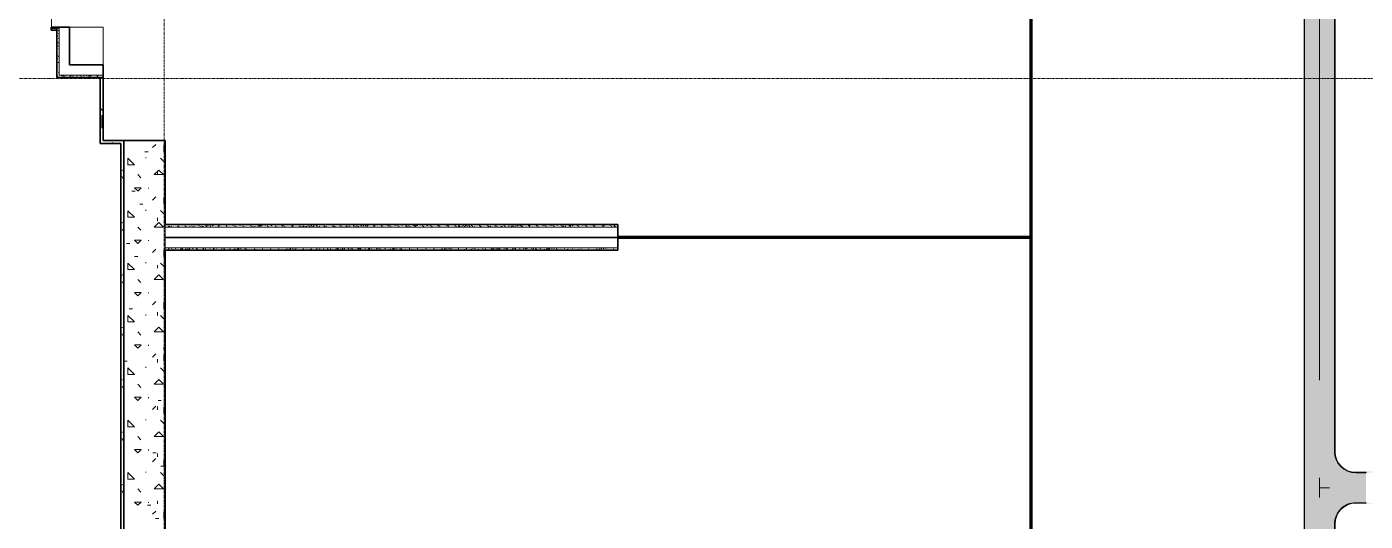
# Model space of a CAD drawing. Header units: millimetres. Extents: x -4948 to 42228, y -4856 to 69378.
# Drawn here: x 4844 to 11330, y 31546 to 33944 of the extents above; entities that cross this region are included whole.
import ezdxf

# ---------------------------------------------------------------- set-up
doc = ezdxf.new("R2010")
doc.units = ezdxf.units.MM
doc.linetypes.add('Линия сетки', pattern=[22.225, 12.7, -3.175, 3.175, -3.175])
doc.linetypes.add('Штрих 3 х 1_5 мм', pattern=[4.5, 3, -1.5])
for name, color, linetype, lineweight in [('A-AREA', 32, 'Continuous', 9), ('A-DETL', 90, 'Continuous', 9), ('A-FLOR', 192, 'Continuous', 13), ('A-WALL', 113, 'Continuous', 13), ('A-WALL-PATT', 111, 'Continuous', 13), ('E-CABL-TRAY', 211, 'Continuous', 9), ('E-CABL-TRAY-CNTR', 211, 'Continuous', 9), ('I-WALL', 2, 'Continuous', 13), ('S-GRID', 1, 'Continuous', 30)]:
    doc.layers.add(name, color=color, linetype=linetype, lineweight=lineweight)

# ---------------------------------------------------------------- blocks, each defined once
blk = doc.blocks.new('27ELB-RD-AR-0000-BIM_rvt-1-1 этаж отм_ _0_000 лотки')
at = {"layer": 'A-AREA', "color": 252, "linetype": 'Штрих 3 х 1_5 мм', "lineweight": 70}
for p, q in [((9708.9, 63692.6), (9708.9, 28142.1)), ((9708.9, 32922.1), (7708.9, 32922.1))]:
    blk.add_line(p, q, dxfattribs=at)
at = {"layer": 'A-DETL', "color": 252, "lineweight": 35}
blk.add_line((5513.9, 32922.1), (9708.9, 32922.1), dxfattribs=at)
at = {"layer": 'A-FLOR', "color": 252, "lineweight": 9}
blk.add_line((4963.9, 33942.1), (4963.9, 34242.1), dxfattribs=at)
at = {"layer": 'A-WALL', "color": 252, "lineweight": 9}
for p, q in [((5001.4, 33709.2), (5001.4, 33942.1)), ((5051.4, 33709.2), (5001.4, 33709.2)), ((5213.9, 33709.2), (5051.4, 33709.2)), ((5513.9, 32984.6), (5513.9, 32972.1)), ((7708.9, 32972.1), (5513.9, 32972.1)), ((5513.9, 32972.1), (5513.9, 32872.1)), ((7708.9, 32872.1), (5513.9, 32872.1)), ((5513.9, 32872.1), (5513.9, 32859.6))]:
    blk.add_line(p, q, dxfattribs=at)
at = {"layer": 'A-WALL-PATT', "color": 252, "linetype": 'Continuous', "lineweight": 9}
for p, q in [((4965.7, 33934.4), (4988.9, 33934.4)), ((4988.9, 33933.2), (4989.5, 33932.6)), ((4989.1, 33930.6), (4992, 33928.8)), ((4994.5, 33927.2), (4997.3, 33925.4)), ((4995.4, 33934.7), (4998.1, 33936.8)), ((4996.6, 33934.7), (4999.9, 33935.2)), ((4999.7, 33923.3), (5001.4, 33921.8)), ((4988.9, 33887.1), (4989.9, 33886.2)), ((4988.9, 33867.9), (4989.2, 33868)), ((4989.9, 33886.2), (4989.9, 33886.2)), ((4989.9, 33886.2), (4992.3, 33883.9)), ((4991.6, 33901.2), (4994.9, 33901.6)), ((4993, 33868.5), (4996.3, 33868.9)), ((4996.2, 33910.3), (4998.9, 33912.3)), ((4997, 33885.8), (4999.7, 33887.8)), ((4997.8, 33861.3), (5000.5, 33863.4)), ((4999.4, 33898.8), (5001.4, 33897.6)), ((5000.9, 33876.1), (5001.4, 33875.7)), ((4988.9, 33841), (4991.2, 33838.8)), ((4989.3, 33794.5), (4991.6, 33792.3)), ((4990.6, 33803.4), (4993.4, 33801.6)), ((4992.5, 33802.7), (4995.9, 33803.1)), ((4994.7, 33851.3), (4997.6, 33849.5)), ((4996, 33799.9), (4998.8, 33798.1)), ((4997.6, 33836.2), (5000.9, 33836.6)), ((4998.6, 33836.8), (5001.3, 33838.9)), ((4999.4, 33812.4), (5001.4, 33813.8)), ((4988.9, 33769.3), (4990.1, 33769.5)), ((4990.5, 33747.2), (4993, 33744.9)), ((4991.6, 33792.3), (4991.6, 33792.3)), ((4991.6, 33792.3), (4994.1, 33790.1)), ((4993.9, 33770), (4997.2, 33770.4)), ((4998.5, 33737.7), (5001.4, 33738)), ((5000.2, 33787.9), (5001.4, 33788.8)), ((5000.9, 33771.6), (5001.4, 33771.2)), ((5001, 33763.4), (5001.4, 33763.7)), ((4988.9, 33703.9), (4988.9, 33704)), ((4988.9, 33703.4), (4990, 33702.7)), ((4991, 33700.6), (4993.3, 33698.5)), ((4993.3, 33698.5), (4993.3, 33698.5)), ((4993.3, 33698.5), (4995.3, 33696.7)), ((4993.5, 33704.1), (4996.8, 33704.6)), ((4996.2, 33724), (4999, 33722.2)), ((5010.2, 33706.3), (5013.5, 33706.8)), ((5017.3, 33707.3), (5020.7, 33707.7)), ((5018.8, 33701.8), (5021.4, 33703.8)), ((5021.4, 33707.9), (5024.2, 33706.1)), ((5026.7, 33704.5), (5029.6, 33702.7)), ((5027.7, 33708.6), (5031, 33709.1)), ((5032, 33709.2), (5034, 33707.4)), ((5042.6, 33699.5), (5045, 33697.2)), ((5053.1, 33703), (5055.7, 33705.1)), ((5060.9, 33708), (5063.8, 33706.2)), ((5066.3, 33704.6), (5069.1, 33702.8)), ((5082.3, 33709.2), (5083.2, 33708.4)), ((5086.3, 33703.4), (5089, 33705.5)), ((5093.4, 33699.1), (5095.7, 33696.9)), ((5095.7, 33696.9), (5095.7, 33696.9)), ((5095.7, 33696.9), (5096, 33696.7)), ((5100.5, 33708.1), (5103.3, 33706.3)), ((5105.8, 33704.7), (5108.7, 33702.9)), ((5118.8, 33703.3), (5121.5, 33705.3)), ((5132.7, 33709.2), (5133.9, 33708.1)), ((5133.9, 33708.1), (5133.9, 33708.1)), ((5133.9, 33708.1), (5136.4, 33705.8)), ((5140, 33708.2), (5142.9, 33706.4)), ((5145, 33697.9), (5146.3, 33696.7)), ((5145.4, 33704.8), (5148.2, 33703)), ((5153.1, 33704.5), (5155.8, 33706.6)), ((5179.6, 33708.2), (5182.4, 33706.4)), ((5183.1, 33709.1), (5185.6, 33706.8)), ((5184.9, 33704.8), (5187.8, 33703)), ((5186.3, 33704.9), (5189, 33707)), ((5192.9, 33697.5), (5196.2, 33697.9)), ((5195.8, 33697.5), (5196.7, 33696.7)), ((5200, 33698.4), (5203.3, 33698.9)), ((5210.3, 33699.8), (5213.6, 33700.2)), ((5198.9, 33631.8), (5200.2, 33632.5)), ((5213.9, 33533.8), (5198.9, 33548.8)), ((5207, 33451.8), (5207, 33515.3)), ((5198.9, 33377.8), (5200.2, 33378.5)), ((5258.5, 33377.1), (5260.8, 33381.6)), ((5453.1, 33357.3), (5468.9, 33373.2)), ((5513.9, 33364), (5508.5, 33369.3)), ((5508.6, 33337.5), (5508.6, 33369.2)), ((5508.6, 33337.5), (5513.9, 33342.7)), ((5334, 33274), (5334, 33305.7)), ((5365.7, 33274), (5334, 33305.7)), ((5416.6, 33337.5), (5432.4, 33337.5)), ((5421.3, 33305.7), (5421.3, 33309.7)), ((5508.5, 33289.9), (5492.7, 33305.8)), ((5298.9, 33243.6), (5313.9, 33251.1)), ((5313.9, 33199.9), (5305.6, 33216.6)), ((5334, 33274), (5365.7, 33274)), ((5397.4, 33210.6), (5381.5, 33226.4)), ((5461, 33226.4), (5483.4, 33248.8)), ((5461, 33226.4), (5505.9, 33226.4)), ((5476.9, 33229.5), (5476.9, 33245.4)), ((5505.9, 33226.4), (5483.4, 33248.8)), ((5353.1, 33147), (5368.9, 33147)), ((5365.7, 33162.9), (5397.5, 33162.9)), ((5381.5, 33147.1), (5365.7, 33162.9)), ((5381.6, 33147), (5397.5, 33162.9)), ((5433.2, 33158.9), (5433.2, 33162.9)), ((5391.1, 33083.5), (5407, 33083.5)), ((5453.1, 33103.3), (5468.9, 33119.2)), ((5513.9, 33110), (5508.5, 33115.3)), ((5508.6, 33083.5), (5508.6, 33115.2)), ((5508.6, 33083.5), (5513.9, 33088.7)), ((5334, 33020), (5334, 33051.7)), ((5365.7, 33020), (5334, 33051.7)), ((5334, 33020), (5365.7, 33020)), ((5421.3, 33051.7), (5421.3, 33055.7)), ((5476.9, 33000.9), (5476.9, 33016.8)), ((5508.5, 33035.9), (5492.7, 33051.8)), ((5298.9, 32989.6), (5313.9, 32997.1)), ((5313.9, 32945.9), (5305.6, 32962.6)), ((5397.4, 32956.6), (5381.5, 32972.4)), ((5461, 32972.4), (5483.4, 32994.8)), ((5461, 32972.4), (5505.9, 32972.4)), ((5505.9, 32972.4), (5483.4, 32994.8)), ((5513.9, 32983.5), (5517.1, 32983.9)), ((5529, 32977), (5531.3, 32974.9)), ((5531.3, 32974.9), (5531.3, 32974.9)), ((5531.3, 32974.9), (5533.8, 32972.6)), ((5534.1, 32977), (5537, 32975.2)), ((5539.5, 32973.6), (5541.8, 32972.1)), ((5542.9, 32975.2), (5545.6, 32977.2)), ((5571, 32984.6), (5572, 32983.8)), ((5573.7, 32977.1), (5576.5, 32975.3)), ((5577.2, 32976.4), (5579.9, 32978.5)), ((5579, 32973.7), (5581.5, 32972.1)), ((5580.5, 32975.9), (5583, 32973.6)), ((5610.5, 32976.8), (5613.1, 32978.9)), ((5613.2, 32977.1), (5616.1, 32975.3)), ((5618.6, 32973.7), (5621.1, 32972.1)), ((5631.3, 32975.5), (5633.7, 32973.3)), ((5633.7, 32973.3), (5633.7, 32973.3)), ((5633.7, 32973.3), (5635, 32972.1)), ((5643, 32976.7), (5645.6, 32978.7)), ((5652.8, 32977.2), (5655.6, 32975.4)), ((5658.1, 32973.8), (5660.8, 32972.1)), ((5671.7, 32984.6), (5671.9, 32984.5)), ((5671.9, 32984.5), (5671.9, 32984.5)), ((5671.9, 32984.5), (5674.3, 32982.2)), ((5677.3, 32977.9), (5679.9, 32980)), ((5679, 32972.3), (5682.3, 32972.8)), ((5682.9, 32974.3), (5685.4, 32972.1)), ((5686.1, 32973.3), (5689.4, 32973.7)), ((5692.3, 32977.3), (5695.2, 32975.5)), ((5696.4, 32974.6), (5699.7, 32975.1)), ((5697.7, 32973.9), (5700.5, 32972.1)), ((5710.5, 32978.3), (5713.2, 32980.4)), ((5713.2, 32976.8), (5716.5, 32977.3)), ((5720.3, 32977.8), (5723.6, 32978.2)), ((5722.1, 32984.6), (5723.6, 32983.2)), ((5730.6, 32979.1), (5733.9, 32979.6)), ((5731.9, 32977.4), (5734.7, 32975.6)), ((5733.7, 32973.9), (5735.7, 32972.1)), ((5737.2, 32973.9), (5740.1, 32972.1)), ((5743, 32978.2), (5745.7, 32980.2)), ((5747.4, 32981.3), (5750.7, 32981.8)), ((5754.5, 32982.3), (5757.8, 32982.7)), ((5764.8, 32983.6), (5768.1, 32984.1)), ((5771.4, 32977.4), (5774.3, 32975.6)), ((5772.4, 32984.6), (5774.3, 32982.9)), ((5774.3, 32982.9), (5774.3, 32982.9)), ((5774.3, 32982.9), (5776.7, 32980.6)), ((5776.8, 32974), (5779.6, 32972.2)), ((5777.3, 32979.4), (5780, 32981.5)), ((5785.3, 32972.8), (5786, 32972.1)), ((5810.5, 32979.8), (5813.2, 32981.9)), ((5811, 32977.5), (5813.8, 32975.7)), ((5816.3, 32974.1), (5819.2, 32972.3)), ((5823.5, 32983.9), (5826, 32981.7)), ((5836.1, 32972.3), (5836.4, 32972.1)), ((5843, 32979.7), (5845.7, 32981.7)), ((5850.5, 32977.6), (5853.4, 32975.8)), ((5855.9, 32974.2), (5858.7, 32972.4)), ((5874.3, 32983.5), (5876.6, 32981.3)), ((5876.6, 32981.3), (5876.6, 32981.3)), ((5876.6, 32981.3), (5879.1, 32979.1)), ((5877.3, 32980.9), (5880, 32983)), ((5890.1, 32977.6), (5892.9, 32975.8)), ((5895.4, 32974.2), (5898.3, 32972.4)), ((5910.6, 32981.4), (5913.2, 32983.4)), ((5925.9, 32982.4), (5928.3, 32980.1)), ((5929.6, 32977.7), (5932.5, 32975.9)), ((5930, 32972.5), (5933.3, 32972.9)), ((5935, 32974.3), (5937.8, 32972.5)), ((5937.1, 32973.4), (5940.4, 32973.9)), ((5943.1, 32981.2), (5945.7, 32983.2)), ((5947.4, 32974.8), (5950.7, 32975.2)), ((5964.2, 32977), (5967.5, 32977.4)), ((5969.2, 32977.8), (5972, 32976)), ((5971.3, 32977.9), (5974.6, 32978.4)), ((5974.5, 32974.4), (5977.4, 32972.6)), ((5976.7, 32981.9), (5979, 32979.8)), ((5977.4, 32982.4), (5980, 32984.5)), ((5979, 32979.8), (5979, 32979.8)), ((5979, 32979.8), (5981.5, 32977.5)), ((5981.6, 32979.3), (5984.9, 32979.7)), ((5998.4, 32981.5), (6001.7, 32981.9)), ((6005.5, 32982.4), (6008.8, 32982.9)), ((6008.7, 32977.9), (6011.6, 32976.1)), ((6010.6, 32982.9), (6012.9, 32984.6)), ((6014.1, 32974.5), (6016.9, 32972.7)), ((6015.8, 32983.8), (6019.1, 32984.2)), ((6028.3, 32980.8), (6030.7, 32978.5)), ((6029.3, 32972.1), (6030.4, 32973)), ((6043.1, 32982.7), (6045.6, 32984.6)), ((6048.3, 32977.9), (6051.1, 32976.1)), ((6053.6, 32974.5), (6056.5, 32972.7)), ((6062, 32972.1), (6063.7, 32973.4)), ((6077.4, 32983.9), (6078.3, 32984.6)), ((6079.1, 32980.4), (6081.4, 32978.2)), ((6081.4, 32978.2), (6081.4, 32978.2)), ((6081.4, 32978.2), (6083.9, 32976)), ((6087.8, 32978), (6090.7, 32976.2)), ((6093.2, 32974.6), (6096, 32972.8)), ((6094.7, 32972.1), (6096.2, 32973.3)), ((6110.6, 32984.4), (6111, 32984.6)), ((6127.4, 32978.1), (6130.2, 32976.3)), ((6127.8, 32972.5), (6130.5, 32974.5)), ((6130.6, 32979.3), (6133.1, 32977)), ((6132.7, 32974.7), (6135.6, 32972.9)), ((6143.1, 32984.2), (6143.6, 32984.6)), ((6161.1, 32972.9), (6163.7, 32974.9)), ((6166.9, 32978.2), (6169.8, 32976.4)), ((6172.3, 32974.7), (6175.1, 32972.9)), ((6181, 32972.7), (6184.4, 32973.1)), ((6181.5, 32978.8), (6183.8, 32976.7)), ((6183.8, 32976.7), (6183.8, 32976.7)), ((6183.8, 32976.7), (6186.3, 32974.4)), ((6188.1, 32973.6), (6191.4, 32974)), ((6193.5, 32972.7), (6196.2, 32974.8)), ((6198.4, 32974.9), (6201.7, 32975.4)), ((6206.5, 32978.2), (6209.3, 32976.4)), ((6211.8, 32974.8), (6214.7, 32973)), ((6215.2, 32977.2), (6218.5, 32977.6)), ((6222.3, 32978.1), (6225.6, 32978.5)), ((6227.9, 32974), (6230.5, 32976)), ((6232.6, 32979.4), (6235.9, 32979.9)), ((6233, 32977.7), (6235.5, 32975.4)), ((6246, 32978.3), (6248.9, 32976.5)), ((6249.4, 32981.7), (6252.7, 32982.1)), ((6251.4, 32974.9), (6254.2, 32973.1)), ((6256.5, 32982.6), (6259.8, 32983)), ((6261.1, 32974.4), (6263.8, 32976.4)), ((6266.8, 32983.9), (6270.1, 32984.4)), ((6283.8, 32977.3), (6286.2, 32975.1)), ((6285.6, 32978.4), (6288.4, 32976.6)), ((6286.2, 32975.1), (6286.2, 32975.1)), ((6286.2, 32975.1), (6288.7, 32972.8)), ((6290.9, 32975), (6293.8, 32973.2)), ((6293.6, 32974.2), (6296.2, 32976.3)), ((6325.1, 32978.4), (6328, 32976.6)), ((6326.2, 32984.6), (6326.8, 32984)), ((6327.9, 32975.5), (6330.5, 32977.5)), ((6330.5, 32975), (6333.3, 32973.2)), ((6335.4, 32976.1), (6337.9, 32973.9)), ((6361.1, 32975.9), (6363.8, 32977.9)), ((6364.7, 32978.5), (6367.5, 32976.7)), ((6370, 32975.1), (6372.9, 32973.3)), ((6386.2, 32975.7), (6388.6, 32973.6)), ((6388.6, 32973.6), (6388.6, 32973.6)), ((6388.6, 32973.6), (6390.2, 32972.1)), ((6393.6, 32975.7), (6396.3, 32977.8)), ((6404.2, 32978.6), (6407, 32976.8)), ((6409.6, 32975.2), (6412.4, 32973.4)), ((6426.9, 32984.6), (6429.2, 32982.4)), ((6427.9, 32977), (6430.6, 32979)), ((6432, 32972.8), (6435.4, 32973.3)), ((6437.8, 32974.6), (6440.3, 32972.3)), ((6439.1, 32973.7), (6442.4, 32974.2)), ((6443.8, 32978.7), (6446.6, 32976.9)), ((6449.1, 32975.2), (6452, 32973.4)), ((6449.4, 32975.1), (6452.8, 32975.5)), ((6461.2, 32977.4), (6463.8, 32979.4)), ((6466.2, 32977.3), (6469.6, 32977.8)), ((6473.3, 32978.2), (6476.6, 32978.7)), ((6477.2, 32984.6), (6478.4, 32983.5)), ((6483.3, 32978.7), (6486.1, 32976.9)), ((6483.6, 32979.6), (6486.9, 32980)), ((6488.6, 32974.1), (6490.8, 32972.1)), ((6488.7, 32975.3), (6491.5, 32973.5)), ((6493.7, 32977.2), (6496.3, 32979.3)), ((6500.4, 32981.8), (6503.7, 32982.3)), ((6507.5, 32982.7), (6510.8, 32983.2)), ((6517.8, 32984.1), (6521.1, 32984.5)), ((6522.9, 32978.8), (6525.7, 32977)), ((6527.5, 32984.6), (6529.1, 32983.1)), ((6528, 32978.5), (6530.6, 32980.5)), ((6528.2, 32975.4), (6531.1, 32973.6)), ((6529.1, 32983.1), (6529.1, 32983.1)), ((6529.1, 32983.1), (6531.6, 32980.9)), ((6540.2, 32973), (6541.2, 32972.1)), ((6561.2, 32978.9), (6563.9, 32980.9)), ((6562.4, 32978.9), (6565.2, 32977.1)), ((6567.8, 32975.5), (6570.6, 32973.7)), ((6578.4, 32984.2), (6580.8, 32981.9)), ((6591, 32972.6), (6591.5, 32972.1)), ((6593.7, 32978.7), (6596.3, 32980.8)), ((6602, 32978.9), (6604.8, 32977.1)), ((6607.3, 32975.5), (6610.2, 32973.7)), ((6628, 32980), (6630.6, 32982)), ((6629.2, 32983.7), (6631.5, 32981.6)), ((6631.5, 32981.6), (6631.5, 32981.6)), ((6631.5, 32981.6), (6634, 32979.3)), ((6641.5, 32979), (6644.3, 32977.2)), ((6646.9, 32975.6), (6649.7, 32973.8)), ((6661.2, 32980.4), (6663.9, 32982.4)), ((6680.7, 32982.6), (6683.2, 32980.3)), ((6681.1, 32979.1), (6683.9, 32977.3)), ((6683.1, 32973), (6686.4, 32973.4)), ((6686.4, 32975.7), (6689.3, 32973.9)), ((6690.1, 32973.9), (6693.4, 32974.3)), ((6693.7, 32980.2), (6696.4, 32982.3)), ((6700.4, 32975.3), (6703.8, 32975.7)), ((6717.2, 32977.5), (6720.6, 32977.9)), ((6720.6, 32979.2), (6723.4, 32977.4)), ((6724.3, 32978.4), (6727.6, 32978.8)), ((6726, 32975.8), (6728.8, 32974)), ((6728, 32981.5), (6730.7, 32983.5)), ((6731.6, 32982.2), (6733.9, 32980)), ((6733.9, 32980), (6733.9, 32980)), ((6733.9, 32980), (6736.4, 32977.8)), ((6734.6, 32979.8), (6737.9, 32980.2)), ((6751.4, 32982), (6754.8, 32982.4)), ((6758.5, 32982.9), (6761.8, 32983.3)), ((6760.2, 32979.2), (6763, 32977.4)), ((6761.3, 32981.9), (6763.9, 32983.9)), ((6765.5, 32975.8), (6768.4, 32974)), ((6768.8, 32984.3), (6771.3, 32984.6)), ((6783.1, 32981), (6785.6, 32978.8)), ((6793.8, 32981.7), (6796.4, 32983.8)), ((6799.7, 32979.3), (6802.5, 32977.5)), ((6805.1, 32975.9), (6807.9, 32974.1)), ((6813.9, 32972.1), (6814.3, 32972.5)), ((6828.1, 32983), (6830.2, 32984.6)), ((6834, 32980.6), (6836.3, 32978.5)), ((6836.3, 32978.5), (6836.3, 32978.5)), ((6836.3, 32978.5), (6838.8, 32976.2)), ((6839.3, 32979.4), (6842.1, 32977.6)), ((6844.6, 32976), (6847.5, 32974.2)), ((6846.6, 32972.1), (6846.8, 32972.3)), ((6861.3, 32983.4), (6862.8, 32984.6)), ((6878.8, 32979.5), (6881.6, 32977.7)), ((6879.2, 32972.1), (6881.1, 32973.5)), ((6884.2, 32976), (6887, 32974.2)), ((6885.5, 32979.5), (6888, 32977.2)), ((6893.8, 32983.3), (6895.5, 32984.6)), ((6911.9, 32972.1), (6914.4, 32974)), ((6918.4, 32979.5), (6921.2, 32977.7)), ((6923.7, 32976.1), (6926.6, 32974.3)), ((6928.1, 32984.5), (6928.2, 32984.6)), ((6934.1, 32973.1), (6937.4, 32973.6)), ((6936.3, 32979.1), (6938.7, 32976.9)), ((6938.7, 32976.9), (6938.7, 32976.9)), ((6938.7, 32976.9), (6941.2, 32974.6)), ((6941.1, 32974.1), (6944.4, 32974.5)), ((6944.6, 32972.1), (6946.9, 32973.8)), ((6951.4, 32975.4), (6954.8, 32975.9)), ((6957.9, 32979.6), (6960.7, 32977.8)), ((6963.3, 32976.2), (6966.1, 32974.4)), ((6968.3, 32977.6), (6971.6, 32978.1)), ((6975.3, 32978.6), (6978.6, 32979)), ((6978.5, 32973), (6981.2, 32975)), ((6985.6, 32979.9), (6988.9, 32980.4)), ((6987.9, 32977.9), (6990.4, 32975.7)), ((6997.5, 32979.7), (7000.3, 32977.9)), ((7002.4, 32982.1), (7005.8, 32982.6)), ((7002.8, 32976.3), (7005.7, 32974.5)), ((7009.5, 32983.1), (7012.8, 32983.5)), ((7011.7, 32973.4), (7014.4, 32975.5)), ((7019.8, 32984.4), (7021.1, 32984.6)), ((7037, 32979.7), (7039.8, 32977.9)), ((7038.7, 32977.5), (7041.1, 32975.3)), ((7041.1, 32975.3), (7041.1, 32975.3)), ((7041.1, 32975.3), (7043.5, 32973.1)), ((7042.4, 32976.3), (7045.2, 32974.5)), ((7044.2, 32973.3), (7046.9, 32975.3)), ((7076.6, 32979.8), (7079.4, 32978)), ((7078.5, 32974.5), (7081.2, 32976.6)), ((7081.3, 32984.6), (7081.7, 32984.2)), ((7081.9, 32976.4), (7084.7, 32974.6)), ((7090.3, 32976.4), (7092.8, 32974.1)), ((7111.8, 32974.9), (7114.4, 32977)), ((7116.1, 32979.9), (7118.9, 32978.1)), ((7121.5, 32976.5), (7124.3, 32974.7)), ((7141.1, 32975.9), (7143.5, 32973.8)), ((7143.5, 32973.8), (7143.5, 32973.8)), ((7143.5, 32973.8), (7145.3, 32972.1)), ((7144.3, 32974.8), (7146.9, 32976.8)), ((7155.7, 32980), (7158.5, 32978.2)), ((7161, 32976.5), (7163.8, 32974.7)), ((7178.6, 32976), (7181.2, 32978.1)), ((7182, 32984.6), (7184.1, 32982.7)), ((7185.1, 32973.3), (7188.4, 32973.7)), ((7192.1, 32974.2), (7195.4, 32974.7)), ((7192.7, 32974.8), (7195.1, 32972.5)), ((7195.2, 32980), (7198, 32978.2)), ((7200.6, 32976.6), (7203.4, 32974.8)), ((7202.4, 32975.6), (7205.8, 32976)), ((7211.8, 32976.4), (7214.5, 32978.5)), ((7219.3, 32977.8), (7222.6, 32978.2)), ((7226.3, 32978.7), (7229.6, 32979.2)), ((7232.3, 32984.6), (7233.3, 32983.7)), ((7234.8, 32980.1), (7237.6, 32978.3)), ((7236.6, 32980.1), (7240, 32980.5)), ((7240.1, 32976.7), (7242.9, 32974.9)), ((7243.5, 32974.4), (7245.8, 32972.2)), ((7244.3, 32976.3), (7247, 32978.3)), ((7245.8, 32972.2), (7245.8, 32972.2)), ((7245.8, 32972.2), (7246, 32972.1)), ((7253.5, 32982.3), (7256.8, 32982.7)), ((7260.5, 32983.2), (7263.8, 32983.7)), ((7270.8, 32984.6), (7270.8, 32984.6)), ((7274.3, 32980.2), (7277.1, 32978.4)), ((7278.6, 32977.5), (7281.3, 32979.6)), ((7279.7, 32976.8), (7282.5, 32975)), ((7282.7, 32984.6), (7284, 32983.4)), ((7284, 32983.4), (7284, 32983.4)), ((7284, 32983.4), (7286.5, 32981.1)), ((7295.1, 32973.3), (7296.3, 32972.1)), ((7311.8, 32977.9), (7314.5, 32980)), ((7313.9, 32980.2), (7316.7, 32978.4)), ((7319.2, 32976.8), (7322, 32975)), ((7333.2, 32984.4), (7335.7, 32982.1)), ((7344.3, 32977.8), (7347, 32979.8)), ((7345.9, 32972.8), (7346.7, 32972.1)), ((7353.4, 32980.3), (7356.2, 32978.5)), ((7358.8, 32976.9), (7361.6, 32975.1)), ((7378.6, 32979), (7381.3, 32981.1)), ((7384.1, 32984), (7386.4, 32981.8)), ((7386.4, 32981.8), (7386.4, 32981.8)), ((7386.4, 32981.8), (7388.9, 32979.6)), ((7393, 32980.4), (7395.8, 32978.6)), ((7398.3, 32977), (7401.1, 32975.2)), ((7411.9, 32979.4), (7414.5, 32981.5)), ((7432.5, 32980.5), (7435.3, 32978.7)), ((7435.6, 32982.8), (7438.1, 32980.6)), ((7436.1, 32973.5), (7439.4, 32973.9)), ((7437.9, 32977.1), (7440.7, 32975.3)), ((7443.1, 32974.4), (7446.4, 32974.8)), ((7444.4, 32979.3), (7447, 32981.3)), ((7453.4, 32975.8), (7456.8, 32976.2)), ((7470.3, 32978), (7473.6, 32978.4)), ((7472.1, 32980.5), (7474.9, 32978.7)), ((7477.3, 32978.9), (7480.6, 32979.3)), ((7477.4, 32977.1), (7480.2, 32975.3)), ((7478.7, 32980.5), (7481.3, 32982.6)), ((7486.4, 32982.4), (7488.8, 32980.3)), ((7487.6, 32980.3), (7491, 32980.7)), ((7488.8, 32980.3), (7488.8, 32980.3)), ((7488.8, 32980.3), (7491.3, 32978)), ((7504.5, 32982.5), (7507.8, 32982.9)), ((7511.5, 32983.4), (7514.8, 32983.8)), ((7511.6, 32980.6), (7514.4, 32978.8)), ((7511.9, 32981), (7514.6, 32983)), ((7517, 32977.2), (7519.8, 32975.4)), ((7538, 32981.3), (7540.5, 32979)), ((7544.4, 32980.8), (7547.1, 32982.8)), ((7551.2, 32980.7), (7554, 32978.9)), ((7556.5, 32977.3), (7559.3, 32975.5)), ((7578.7, 32982), (7581.4, 32984.1)), ((7588.8, 32980.8), (7591.2, 32978.7)), ((7590.7, 32980.8), (7593.5, 32979)), ((7591.2, 32978.7), (7591.2, 32978.7)), ((7591.2, 32978.7), (7593.6, 32976.4)), ((7596.1, 32977.3), (7598.9, 32975.5)), ((7611.9, 32982.5), (7614.6, 32984.5)), ((7630.3, 32980.8), (7633.1, 32979)), ((7631.1, 32972.1), (7631.8, 32972.6)), ((7635.6, 32977.4), (7638.4, 32975.6)), ((7640.4, 32979.7), (7642.9, 32977.5)), ((7644.4, 32982.3), (7647.1, 32984.3)), ((7663.8, 32972.1), (7665, 32973)), ((7669.8, 32980.9), (7672.6, 32979.1)), ((7675.2, 32977.5), (7678, 32975.7)), ((7678.7, 32983.5), (7680.1, 32984.6)), ((7687.1, 32973.6), (7690.4, 32974.1)), ((7691.2, 32979.3), (7693.6, 32977.1)), ((7693.6, 32977.1), (7693.6, 32977.1)), ((7693.6, 32977.1), (7696, 32974.9)), ((7694.1, 32974.6), (7697.4, 32975)), ((7696.5, 32972.1), (7697.5, 32972.9)), ((7704.4, 32975.9), (7707.8, 32976.4)), ((5327.6, 32893), (5343.5, 32893)), ((5365.7, 32908.9), (5397.5, 32908.9)), ((5381.5, 32893.1), (5365.7, 32908.9)), ((5381.6, 32893), (5397.5, 32908.9)), ((5433.2, 32904.9), (5433.2, 32908.9)), ((5365.7, 32829.5), (5381.6, 32829.5)), ((5453.1, 32849.3), (5468.9, 32865.2)), ((5513.9, 32856), (5508.5, 32861.3)), ((5508.6, 32829.5), (5508.6, 32861.2)), ((5508.6, 32829.5), (5513.9, 32834.7)), ((5530.8, 32865.5), (5533.5, 32867.6)), ((5544.1, 32870.9), (5546.6, 32868.6)), ((5550, 32865.8), (5552.8, 32864)), ((5564.1, 32866), (5566.7, 32868)), ((5577.4, 32860.3), (5580.7, 32860.7)), ((5584.5, 32861.2), (5587.8, 32861.7)), ((5589.5, 32865.9), (5592.4, 32864.1)), ((5594.8, 32862.6), (5598.1, 32863)), ((5594.9, 32870.5), (5597.2, 32868.3)), ((5596.5, 32865.8), (5599.2, 32867.9)), ((5597.2, 32868.3), (5597.2, 32868.3)), ((5597.2, 32868.3), (5599.7, 32866.1)), ((5611.6, 32864.8), (5614.9, 32865.2)), ((5618.7, 32865.7), (5622, 32866.2)), ((5629, 32867.1), (5632.3, 32867.5)), ((5629.1, 32866), (5631.9, 32864.2)), ((5630.8, 32867), (5633.5, 32869.1)), ((5645.8, 32869.3), (5649.1, 32869.7)), ((5646.5, 32869.3), (5648.9, 32867.1)), ((5652.8, 32870.2), (5656.2, 32870.7)), ((5663.2, 32871.6), (5666.5, 32872)), ((5664.1, 32867.5), (5666.8, 32869.5)), ((5668.6, 32866), (5671.5, 32864.2)), ((5696.6, 32867.3), (5699.2, 32869.4)), ((5697.3, 32868.9), (5699.6, 32866.8)), ((5699.6, 32866.8), (5699.6, 32866.8)), ((5699.6, 32866.8), (5702.1, 32864.5)), ((5708.2, 32866.1), (5711, 32864.3)), ((5730.9, 32868.6), (5733.5, 32870.6)), ((5747.7, 32866.2), (5750.6, 32864.4)), ((5748.9, 32867.8), (5751.3, 32865.5)), ((5764.1, 32869), (5766.8, 32871)), ((5787.3, 32866.3), (5790.1, 32864.5)), ((5796.6, 32868.8), (5799.3, 32870.9)), ((5799.7, 32867.3), (5802, 32865.2)), ((5802, 32865.2), (5802, 32865.2)), ((5802, 32865.2), (5804.5, 32862.9)), ((5826.8, 32866.3), (5829.7, 32864.5)), ((5828.4, 32860.5), (5831.7, 32860.9)), ((5830.9, 32870.1), (5833.6, 32872.1)), ((5835.5, 32861.4), (5838.8, 32861.8)), ((5845.8, 32862.8), (5849.1, 32863.2)), ((5851.2, 32866.2), (5853.7, 32864)), ((5862.6, 32865), (5865.9, 32865.4)), ((5864.2, 32870.5), (5866.3, 32872.1)), ((5866.4, 32866.4), (5869.2, 32864.6)), ((5869.7, 32865.9), (5873, 32866.3)), ((5880, 32867.3), (5883.3, 32867.7)), ((5882.7, 32859.6), (5884, 32860.6)), ((5896.6, 32870.3), (5899, 32872.1)), ((5896.8, 32869.5), (5900.1, 32869.9)), ((5902.1, 32865.8), (5904.4, 32863.6)), ((5903.9, 32870.4), (5907.2, 32870.8)), ((5904.4, 32863.6), (5904.4, 32863.6)), ((5904.4, 32863.6), (5906.9, 32861.4)), ((5905.9, 32866.5), (5908.8, 32864.7)), ((5914.2, 32871.8), (5916.8, 32872.1)), ((5915.4, 32859.6), (5917.2, 32861)), ((5931, 32871.6), (5931.6, 32872.1)), ((5945.5, 32866.5), (5948.3, 32864.7)), ((5948, 32859.6), (5949.7, 32860.9)), ((5953.6, 32864.7), (5956.1, 32862.4)), ((5964.2, 32872), (5964.3, 32872.1)), ((5981.4, 32860.1), (5984, 32862.1)), ((5985, 32866.6), (5987.9, 32864.8)), ((5996.7, 32871.8), (5997, 32872.1)), ((6004.4, 32864.2), (6006.8, 32862.1)), ((6006.8, 32862.1), (6006.8, 32862.1)), ((6006.8, 32862.1), (6009.3, 32859.8)), ((6014.6, 32860.5), (6017.3, 32862.5)), ((6024.6, 32866.7), (6027.4, 32864.9)), ((6046.2, 32872.1), (6047.4, 32871)), ((6047.1, 32860.3), (6049.8, 32862.4)), ((6056, 32863.1), (6058.5, 32860.8)), ((6064.1, 32866.8), (6067, 32865)), ((6079.4, 32860.6), (6082.7, 32861.1)), ((6081.4, 32861.6), (6084.1, 32863.6)), ((6086.5, 32861.6), (6089.8, 32862)), ((6096.5, 32872.1), (6096.7, 32872)), ((6096.8, 32862.9), (6100.1, 32863.4)), ((6103.7, 32866.8), (6106.5, 32865)), ((6106.8, 32862.7), (6109.2, 32860.5)), ((6109.2, 32860.5), (6109.2, 32860.5)), ((6109.2, 32860.5), (6110.2, 32859.6)), ((6113.6, 32865.1), (6116.9, 32865.6)), ((6114.6, 32862), (6117.3, 32864)), ((6120.7, 32866.1), (6124, 32866.5)), ((6131, 32867.4), (6134.3, 32867.9)), ((6143.2, 32866.9), (6146.1, 32865.1)), ((6146.9, 32872.1), (6147.4, 32871.7)), ((6147.1, 32861.9), (6149.8, 32863.9)), ((6147.4, 32871.7), (6147.4, 32871.7)), ((6147.4, 32871.7), (6149.8, 32869.4)), ((6147.8, 32869.6), (6151.1, 32870.1)), ((6154.9, 32870.6), (6158.2, 32871)), ((6158.4, 32861.5), (6160.5, 32859.6)), ((6165.2, 32871.9), (6166.5, 32872.1)), ((6181.4, 32863.1), (6184.1, 32865.1)), ((6182.8, 32867), (6185.6, 32865.2)), ((6197.2, 32872.1), (6199.1, 32870.4)), ((6209.2, 32861.1), (6210.9, 32859.6)), ((6214.7, 32863.5), (6217.3, 32865.6)), ((6222.3, 32867.1), (6225.2, 32865.2)), ((6247.2, 32863.4), (6249.8, 32865.4)), ((6247.6, 32872.1), (6249.7, 32870.1)), ((6249.7, 32870.1), (6249.7, 32870.1)), ((6249.7, 32870.1), (6252.2, 32867.8)), ((6260.8, 32860), (6261.2, 32859.6)), ((6261.9, 32867.1), (6264.7, 32865.3)), ((6281.5, 32864.6), (6284.1, 32866.6)), ((6299, 32871.1), (6301.4, 32868.9)), ((6301.4, 32867.2), (6304.3, 32865.4)), ((6314.7, 32865), (6317.4, 32867.1)), ((6330.4, 32860.8), (6333.8, 32861.2)), ((6337.5, 32861.7), (6340.8, 32862.2)), ((6341, 32867.3), (6343.8, 32865.5)), ((6347.2, 32864.9), (6349.9, 32866.9)), ((6347.8, 32863.1), (6351.1, 32863.5)), ((6349.8, 32870.7), (6352.1, 32868.6)), ((6352.1, 32868.6), (6352.1, 32868.6)), ((6352.1, 32868.6), (6354.6, 32866.3)), ((6364.6, 32865.3), (6367.9, 32865.7)), ((6371.7, 32866.2), (6375, 32866.7)), ((6380.5, 32867.3), (6383.4, 32865.5)), ((6381.5, 32866.1), (6384.2, 32868.1)), ((6382, 32867.6), (6385.3, 32868)), ((6398.8, 32869.8), (6402.1, 32870.2)), ((6401.4, 32869.6), (6403.8, 32867.3)), ((6405.9, 32870.7), (6409.2, 32871.2)), ((6414.7, 32866.5), (6417.4, 32868.6)), ((6416.2, 32872.1), (6416.3, 32872.1)), ((6420.1, 32867.4), (6422.9, 32865.6)), ((6447.2, 32866.4), (6449.9, 32868.4)), ((6452.2, 32869.1), (6454.5, 32867)), ((6454.5, 32867), (6454.5, 32867)), ((6454.5, 32867), (6457, 32864.7)), ((6459.6, 32867.5), (6462.5, 32865.7)), ((6481.5, 32867.6), (6484.2, 32869.6)), ((6499.2, 32867.6), (6502, 32865.8)), ((6503.7, 32868), (6506.2, 32865.8)), ((6514.8, 32868), (6517.4, 32870.1)), ((6538.7, 32867.6), (6541.6, 32865.8)), ((6547.3, 32867.9), (6549.9, 32869.9)), ((6554.6, 32867.6), (6556.9, 32865.4)), ((6556.9, 32865.4), (6556.9, 32865.4)), ((6556.9, 32865.4), (6559.4, 32863.2)), ((6578.3, 32867.7), (6581.1, 32865.9)), ((6581.4, 32861), (6584.8, 32861.4)), ((6581.6, 32869.1), (6584.2, 32871.1)), ((6588.5, 32861.9), (6591.8, 32862.3)), ((6598.8, 32863.2), (6602.1, 32863.7)), ((6606.1, 32866.5), (6608.6, 32864.2)), ((6614.8, 32869.5), (6617.5, 32871.6)), ((6615.6, 32865.5), (6619, 32865.9)), ((6617.8, 32867.8), (6620.7, 32866)), ((6622.7, 32866.4), (6626, 32866.8)), ((6633, 32867.7), (6636.3, 32868.2)), ((6634.6, 32859.6), (6634.6, 32859.7)), ((6647.3, 32869.4), (6650, 32871.4)), ((6649.8, 32870), (6653.1, 32870.4)), ((6656.9, 32870.9), (6660.2, 32871.3)), ((6656.9, 32866), (6659.3, 32863.9)), ((6657.4, 32867.8), (6660.2, 32866)), ((6659.3, 32863.9), (6659.3, 32863.9)), ((6659.3, 32863.9), (6661.8, 32861.6)), ((6667.2, 32859.6), (6667.9, 32860.1)), ((6681.6, 32870.6), (6683.5, 32872.1)), ((6696.9, 32867.9), (6699.8, 32866.1)), ((6699.9, 32859.6), (6700.4, 32859.9)), ((6708.5, 32864.9), (6711, 32862.6)), ((6714.8, 32871), (6716.2, 32872.1)), ((6732.6, 32859.6), (6734.7, 32861.2)), ((6736.5, 32868), (6739.3, 32866.2)), ((6747.3, 32870.9), (6748.9, 32872.1)), ((6759.3, 32864.5), (6761.7, 32862.3)), ((6761.7, 32862.3), (6761.7, 32862.3)), ((6761.7, 32862.3), (6764.1, 32860.1)), ((6765.3, 32859.6), (6767.9, 32861.6)), ((6776, 32868.1), (6778.9, 32866.3)), ((6798, 32859.6), (6800.4, 32861.4)), ((6801.3, 32872.1), (6802.3, 32871.2)), ((6810.9, 32863.3), (6813.4, 32861.1)), ((6815.6, 32868.1), (6818.4, 32866.3)), ((6832.1, 32860.6), (6834.7, 32862.7)), ((6832.5, 32861.1), (6835.8, 32861.6)), ((6839.5, 32862), (6842.8, 32862.5)), ((6849.8, 32863.4), (6853.1, 32863.8)), ((6855.1, 32868.2), (6858, 32866.4)), ((6861.7, 32862.9), (6864.1, 32860.8)), ((6864.1, 32860.8), (6864.1, 32860.8)), ((6864.1, 32860.8), (6865.3, 32859.6)), ((6865.3, 32861.1), (6868, 32863.1)), ((6866.6, 32865.6), (6870, 32866.1)), ((6873.7, 32866.5), (6877, 32867)), ((6884, 32867.9), (6887.3, 32868.3)), ((6894.7, 32868.3), (6897.5, 32866.5)), ((6897.8, 32860.9), (6900.4, 32862.9)), ((6900.8, 32870.1), (6904.1, 32870.6)), ((6902, 32872.1), (6902.2, 32871.9)), ((6902.2, 32871.9), (6902.2, 32871.9)), ((6902.2, 32871.9), (6904.7, 32869.6)), ((6907.9, 32871), (6911.2, 32871.5)), ((6913.3, 32861.8), (6915.7, 32859.6)), ((6932.1, 32862.1), (6934.7, 32864.2)), ((6934.2, 32868.4), (6937.1, 32866.6)), ((6952.4, 32872.1), (6953.9, 32870.7)), ((6964.1, 32861.3), (6966, 32859.6)), ((6965.3, 32862.6), (6968, 32864.6)), ((6973.8, 32868.4), (6976.6, 32866.6)), ((6997.8, 32862.4), (7000.5, 32864.4)), ((7002.7, 32872.1), (7004.6, 32870.4)), ((7004.6, 32870.4), (7004.6, 32870.4)), ((7004.6, 32870.4), (7007.1, 32868.1)), ((7013.3, 32868.5), (7016.2, 32866.7)), ((7015.7, 32860.2), (7016.4, 32859.6)), ((7032.1, 32863.6), (7034.8, 32865.7)), ((7052.9, 32868.6), (7055.7, 32866.8)), ((7053.8, 32871.4), (7056.3, 32869.1)), ((7065.4, 32864.1), (7068, 32866.1)), ((7066.5, 32859.8), (7066.7, 32859.6)), ((7083.5, 32861.3), (7086.8, 32861.7)), ((7090.5, 32862.2), (7093.8, 32862.6)), ((7092.4, 32868.6), (7095.3, 32866.8)), ((7097.9, 32863.9), (7100.5, 32866)), ((7100.8, 32863.6), (7104.2, 32864)), ((7104.7, 32870.9), (7107, 32868.8)), ((7107, 32868.8), (7107, 32868.8)), ((7107, 32868.8), (7109.5, 32866.5)), ((7117.7, 32865.8), (7121, 32866.2)), ((7124.7, 32866.7), (7128, 32867.1)), ((7132, 32868.7), (7134.8, 32866.9)), ((7132.2, 32865.1), (7134.8, 32867.2)), ((7135, 32868.1), (7138.3, 32868.5)), ((7151.8, 32870.3), (7155.2, 32870.7)), ((7156.2, 32869.8), (7158.7, 32867.5)), ((7158.9, 32871.2), (7162.2, 32871.6)), ((7165.4, 32865.6), (7168.1, 32867.6)), ((7171.5, 32868.8), (7174.3, 32867)), ((7197.9, 32865.4), (7200.5, 32867.5)), ((7207.1, 32869.4), (7209.4, 32867.2)), ((7209.4, 32867.2), (7209.4, 32867.2)), ((7209.4, 32867.2), (7211.9, 32865)), ((7211.1, 32868.9), (7213.9, 32867.1)), ((7232.2, 32866.7), (7234.8, 32868.7)), ((7250.6, 32868.9), (7253.4, 32867.1)), ((7258.6, 32868.3), (7261.1, 32866)), ((7265.4, 32867.1), (7268.1, 32869.1)), ((7290.2, 32869), (7293, 32867.2)), ((7297.9, 32866.9), (7300.6, 32869)), ((7309.4, 32867.8), (7311.8, 32865.7)), ((7311.8, 32865.7), (7311.8, 32865.7)), ((7311.8, 32865.7), (7314.3, 32863.4)), ((7320.4, 32859.6), (7321, 32859.7)), ((7329.7, 32869.1), (7332.5, 32867.3)), ((7332.2, 32868.2), (7334.9, 32870.2)), ((7334.5, 32861.4), (7337.8, 32861.9)), ((7341.5, 32862.4), (7344.8, 32862.8)), ((7351.8, 32863.7), (7355.2, 32864.2)), ((7361, 32866.7), (7363.5, 32864.4)), ((7365.5, 32868.6), (7368.1, 32870.6)), ((7368.7, 32865.9), (7372, 32866.4)), ((7369.3, 32869.1), (7372.1, 32867.3)), ((7375.7, 32866.9), (7379, 32867.3)), ((7386, 32868.2), (7389.3, 32868.7)), ((7398, 32868.4), (7400.6, 32870.5)), ((7402.8, 32870.4), (7406.2, 32870.9)), ((7408.8, 32869.2), (7411.6, 32867.4)), ((7409.9, 32871.4), (7413.2, 32871.8)), ((7411.8, 32866.3), (7414.2, 32864.1)), ((7414.2, 32864.1), (7414.2, 32864.1)), ((7414.2, 32864.1), (7416.6, 32861.9)), ((7432.3, 32869.7), (7434.9, 32871.7)), ((7448.4, 32869.3), (7451.2, 32867.5)), ((7463.4, 32865.1), (7465.9, 32862.9)), ((7465.5, 32870.1), (7468.1, 32872.1)), ((7484.5, 32859.6), (7485.3, 32860.2)), ((7487.9, 32869.4), (7490.7, 32867.6)), ((7498, 32869.9), (7500.6, 32872)), ((7514.2, 32864.7), (7516.6, 32862.6)), ((7516.6, 32862.6), (7516.6, 32862.6)), ((7516.6, 32862.6), (7519, 32860.3)), ((7517.2, 32859.6), (7518.6, 32860.6)), ((7527.5, 32869.4), (7530.3, 32867.6)), ((7532.3, 32871.2), (7533.5, 32872.1)), ((7549.9, 32859.6), (7551.1, 32860.5)), ((7556.5, 32872.1), (7557.2, 32871.4)), ((7565.5, 32871.6), (7566.2, 32872.1)), ((7565.8, 32863.6), (7568.3, 32861.3)), ((7567, 32869.5), (7569.8, 32867.7)), ((7570.2, 32859.6), (7572, 32859.8)), ((7582.7, 32859.7), (7585.4, 32861.7)), ((7585.5, 32861.6), (7588.8, 32862)), ((7592.5, 32862.5), (7595.8, 32863)), ((7598, 32871.4), (7598.9, 32872.1)), ((7602.8, 32863.9), (7606.2, 32864.3)), ((7606.6, 32869.6), (7609.4, 32867.8)), ((7616, 32860.1), (7618.6, 32862.1)), ((7616.6, 32863.1), (7618.9, 32861)), ((7618.9, 32861), (7618.9, 32861)), ((7618.9, 32861), (7620.5, 32859.6)), ((7619.7, 32866.1), (7623, 32866.5)), ((7626.7, 32867), (7630, 32867.5)), ((7637, 32868.4), (7640.3, 32868.8)), ((7646.1, 32869.7), (7648.9, 32867.9)), ((7648.4, 32859.9), (7651.1, 32862)), ((7653.9, 32870.6), (7657.2, 32871)), ((7657.2, 32872.1), (7659.6, 32869.9)), ((7660.9, 32871.5), (7664.2, 32872)), ((7668.2, 32862), (7670.6, 32859.8)), ((7682.7, 32861.2), (7685.4, 32863.2)), ((7685.7, 32869.7), (7688.5, 32867.9)), ((7707.5, 32872.1), (7708.8, 32870.9)), ((5334, 32766), (5334, 32797.7)), ((5365.7, 32766), (5334, 32797.7)), ((5334, 32766), (5365.7, 32766)), ((5421.3, 32797.7), (5421.3, 32801.7)), ((5476.9, 32772.3), (5476.9, 32788.2)), ((5508.5, 32781.9), (5492.7, 32797.8)), ((5298.9, 32735.6), (5313.9, 32743.1)), ((5313.9, 32691.9), (5305.6, 32708.6)), ((5397.4, 32702.6), (5381.5, 32718.4)), ((5461, 32718.4), (5483.4, 32740.8)), ((5461, 32718.4), (5505.9, 32718.4)), ((5505.9, 32718.4), (5483.4, 32740.8)), ((5313.9, 32639), (5318.1, 32639)), ((5365.7, 32654.9), (5397.5, 32654.9)), ((5381.5, 32639.1), (5365.7, 32654.9)), ((5381.6, 32639), (5397.5, 32654.9)), ((5433.2, 32650.9), (5433.2, 32654.9)), ((5340.3, 32575.5), (5356.2, 32575.5)), ((5453.1, 32595.3), (5468.9, 32611.2)), ((5513.9, 32602), (5508.5, 32607.3)), ((5508.6, 32575.5), (5508.6, 32607.2)), ((5508.6, 32575.5), (5513.9, 32580.7)), ((5334, 32512), (5334, 32543.7)), ((5365.7, 32512), (5334, 32543.7)), ((5334, 32512), (5365.7, 32512)), ((5421.3, 32543.7), (5421.3, 32547.7)), ((5476.9, 32543.7), (5476.9, 32559.6)), ((5508.5, 32527.9), (5492.7, 32543.8)), ((5298.9, 32481.6), (5313.9, 32489.1)), ((5313.9, 32437.9), (5305.6, 32454.6)), ((5397.4, 32448.6), (5381.5, 32464.4)), ((5461, 32464.4), (5483.4, 32486.8)), ((5461, 32464.4), (5505.9, 32464.4)), ((5505.9, 32464.4), (5483.4, 32486.8)), ((5365.7, 32400.9), (5397.5, 32400.9)), ((5381.5, 32385.1), (5365.7, 32400.9)), ((5381.6, 32385), (5397.5, 32400.9)), ((5433.2, 32396.9), (5433.2, 32400.9)), ((5505.5, 32385), (5513.9, 32385)), ((5315, 32321.5), (5330.8, 32321.5)), ((5453.1, 32341.3), (5468.9, 32357.2)), ((5476.9, 32315.1), (5476.9, 32331)), ((5513.9, 32348), (5508.5, 32353.3)), ((5508.6, 32321.5), (5508.6, 32353.2)), ((5508.6, 32321.5), (5513.9, 32326.7)), ((5334, 32258), (5334, 32289.7)), ((5365.7, 32258), (5334, 32289.7)), ((5334, 32258), (5365.7, 32258)), ((5421.3, 32289.7), (5421.3, 32293.7)), ((5508.5, 32273.9), (5492.7, 32289.8)), ((5298.9, 32227.6), (5313.9, 32235.1)), ((5313.9, 32183.9), (5305.6, 32200.6)), ((5397.4, 32194.6), (5381.5, 32210.4)), ((5461, 32210.4), (5483.4, 32232.8)), ((5461, 32210.4), (5505.9, 32210.4)), ((5505.9, 32210.4), (5483.4, 32232.8)), ((5365.7, 32146.9), (5397.5, 32146.9)), ((5381.5, 32131.1), (5365.7, 32146.9)), ((5381.6, 32131), (5397.5, 32146.9)), ((5433.2, 32142.9), (5433.2, 32146.9)), ((5480.1, 32131), (5495.9, 32131)), ((5453.1, 32087.3), (5468.9, 32103.2)), ((5476.9, 32086.5), (5476.9, 32102.4)), ((5513.9, 32094), (5508.5, 32099.3)), ((5508.6, 32067.5), (5508.6, 32099.2)), ((5508.6, 32067.5), (5513.9, 32072.7)), ((5298.9, 31973.6), (5313.9, 31981.1)), ((5334, 32004), (5334, 32035.7)), ((5365.7, 32004), (5334, 32035.7)), ((5334, 32004), (5365.7, 32004)), ((5421.3, 32035.7), (5421.3, 32039.7)), ((5461, 31956.4), (5483.4, 31978.8)), ((5505.9, 31956.4), (5483.4, 31978.8)), ((5508.5, 32019.9), (5492.7, 32035.8)), ((5313.9, 31929.9), (5305.6, 31946.6)), ((5397.4, 31940.6), (5381.5, 31956.4)), ((5461, 31956.4), (5505.9, 31956.4)), ((5365.7, 31892.9), (5397.5, 31892.9)), ((5381.5, 31877.1), (5365.7, 31892.9)), ((5381.6, 31877), (5397.5, 31892.9)), ((5433.2, 31888.9), (5433.2, 31892.9)), ((5453.1, 31833.3), (5468.9, 31849.2)), ((5454.6, 31877), (5470.5, 31877)), ((5476.9, 31857.9), (5476.9, 31873.8)), ((5421.3, 31781.7), (5421.3, 31785.7)), ((5492.8, 31813.5), (5508.6, 31813.5)), ((5513.9, 31840), (5508.5, 31845.3)), ((5508.6, 31813.5), (5508.6, 31845.2)), ((5508.6, 31813.5), (5513.9, 31818.7)), ((5298.9, 31719.6), (5313.9, 31727.1)), ((5334, 31750), (5334, 31781.7)), ((5365.7, 31750), (5334, 31781.7)), ((5334, 31750), (5365.7, 31750)), ((5461, 31702.4), (5483.4, 31724.8)), ((5505.9, 31702.4), (5483.4, 31724.8)), ((5508.5, 31765.9), (5492.7, 31781.8)), ((5313.9, 31675.9), (5305.6, 31692.6)), ((5397.4, 31686.6), (5381.5, 31702.4)), ((5461, 31702.4), (5505.9, 31702.4)), ((5365.7, 31638.9), (5397.5, 31638.9)), ((5381.5, 31623.1), (5365.7, 31638.9)), ((5381.6, 31623), (5397.5, 31638.9)), ((5429.3, 31623), (5445.1, 31623)), ((5433.2, 31634.9), (5433.2, 31638.9)), ((5453.1, 31579.3), (5468.9, 31595.2)), ((5476.9, 31629.3), (5476.9, 31645.2)), ((5513.9, 31586), (5508.5, 31591.3)), ((5508.6, 31559.5), (5508.6, 31591.2)), ((5467.3, 31559.5), (5483.2, 31559.5)), ((5508.6, 31559.5), (5513.9, 31564.7))]:
    blk.add_line(p, q, dxfattribs=at)
at = {"layer": 'I-WALL', "color": 252, "lineweight": 35}
for p, q in [((4988.9, 33942.1), (4961.4, 33942.1)), ((4961.4, 33942.1), (4961.4, 33927.1)), ((4961.4, 33927.1), (4988.9, 33927.1)), ((4988.9, 33942.1), (4988.9, 33696.7)), ((5051.4, 33942.1), (4988.9, 33942.1)), ((4988.9, 33927.1), (4988.9, 33942.1)), ((5051.4, 33759.2), (5051.4, 33942.1)), ((5213.9, 33759.2), (5051.4, 33759.2)), ((5213.9, 33696.7), (5213.9, 33759.2)), ((4988.9, 33696.7), (5001.4, 33696.7)), ((5001.4, 33696.7), (5051.4, 33696.7)), ((5051.4, 33696.7), (5213.9, 33696.7)), ((5198.9, 33696.7), (5198.9, 33377.1)), ((5213.9, 33696.7), (5198.9, 33696.7)), ((5213.9, 33392.1), (5213.9, 33696.7)), ((5198.9, 33377.1), (5213.9, 33377.1)), ((5313.9, 33392.1), (5213.9, 33392.1)), ((5213.9, 33377.1), (5298.9, 33377.1)), ((5298.9, 33377.1), (5298.9, 29707.1)), ((5313.9, 33377.1), (5313.9, 33392.1)), ((5313.9, 33392.1), (5313.9, 29692.1)), ((5513.9, 33392.1), (5313.9, 33392.1)), ((5313.9, 29707.1), (5313.9, 33377.1)), ((5513.9, 32984.6), (5513.9, 33392.1)), ((7708.9, 32984.6), (5513.9, 32984.6)), ((7708.9, 32859.6), (7708.9, 32984.6)), ((5513.9, 32859.6), (7708.9, 32859.6)), ((5513.9, 28542.1), (5513.9, 32859.6))]:
    blk.add_line(p, q, dxfattribs=at)
blk = doc.blocks.new('27ELB-RD-KR2-0000-BIM_rvt-1-1 этаж отм_ _0_000 лотки')
at = {"layer": 'A-FLOR', "color": 252, "lineweight": 15}
for p, q in [((5051.4, 33942.1), (5213.9, 33942.1)), ((5213.9, 33942.1), (5213.9, 33759.2))]:
    blk.add_line(p, q, dxfattribs=at)
at = {"layer": 'S-GRID', "color": 252, "linetype": 'Линия сетки', "lineweight": 9}
for p, q in [((5508.9, -4856.4), (5508.9, 68377.9)), ((-4948, 33692.1), (41228.1, 33692.1))]:
    blk.add_line(p, q, dxfattribs=at)
blk = doc.blocks.new('СКС-Ответвитель Т-образный DPT-S5-Combitech-DKC-R100 - СКС-Ответвитель Т-образный DPT-S5-Combitech-DKC-R100-835264-1 этаж отм_ _0_000 лотки')
at = {"layer": 'E-CABL-TRAY', "lineweight": 13}
h = blk.add_hatch(color=160, dxfattribs=at)
h.paths.add_polyline_path([(-225, 72.5), (225, 72.5), (225, 75), (-225, 75)], flags=0)
h.paths.add_polyline_path([(-225, -75), (-175, -75), (-149.1, -78.4), (-125, -88.4), (-104.3, -104.3), (-88.4, -125), (-78.4, -149.1), (-75, -175), (-75, -225), (-72.5, -225), (-72.5, -175), (-76, -148.5), (-86.2, -123.8), (-102.5, -102.5), (-123.8, -86.2), (-148.5, -76), (-175, -72.5), (-225, -72.5)], flags=0)
h.paths.add_polyline_path([(72.5, -225), (75, -225), (75, -175), (78.4, -149.1), (88.4, -125), (104.3, -104.3), (125, -88.4), (149.1, -78.4), (175, -75), (225, -75), (225, -72.5), (175, -72.5), (148.5, -76), (123.8, -86.2), (102.5, -102.5), (86.2, -123.8), (76, -148.5), (72.5, -175)], flags=0)
blk.add_hatch(color=160, dxfattribs=at).paths.add_polyline_path([(-225, 72.5), (-225, -72.5), (-175, -72.5), (-148.5, -76), (-120.9, -88.4), (-101.2, -104.3), (-85.7, -125), (-75.9, -149.1), (-72.5, -175), (-72.5, -225), (72.5, -225), (72.5, -175), (76, -148.5), (88.4, -120.9), (104.3, -101.2), (125, -85.7), (149.1, -75.9), (175, -72.5), (225, -72.5), (225, 72.5), (-225, 72.5)], flags=0)
at = {"layer": 'E-CABL-TRAY', "color": 170}
for p, q in [((225, 75), (-225, 75)), ((-225, 75), (-225, 72.5)), ((-225, 72.5), (225, 72.5)), ((225, 72.5), (225, 75)), ((-225, -72.5), (-225, -75)), ((-175, -72.5), (-225, -72.5)), ((-225, -75), (-175, -75)), ((225, -72.5), (175, -72.5)), ((175, -75), (225, -75)), ((225, -75), (225, -72.5)), ((-75, -175), (-75, -225)), ((-72.5, -225), (-72.5, -175)), ((72.5, -175), (72.5, -225)), ((75, -225), (75, -175)), ((-75, -225), (-72.5, -225)), ((72.5, -225), (75, -225))]:
    blk.add_line(p, q, dxfattribs=at)
for centre, radius, start, end in [((-175, -175), 102.5, 360, 90), ((-175, -175), 100, 0, 90), ((175, -175), 102.5, 90, 180), ((175, -175), 100, 90, 180)]:
    blk.add_arc(centre, radius, start, end, dxfattribs=at)
at = {"layer": 'E-CABL-TRAY-CNTR', "color": 170}
for p, q in [((47.9, 0), (-47.9, 0)), ((0, 0), (0, -47.9))]:
    blk.add_line(p, q, dxfattribs=at)
blk = doc.blocks.new('СКС-Соединитель 2-S5-Combitech-DKC-не для заказа - СКС-Соединитель 2-S5-Combitech-DKC-не для заказа-620071-1 этаж отм_ _0_000 лотки')
at = {"layer": 'E-CABL-TRAY', "lineweight": 13}
blk.add_hatch(color=160, dxfattribs=at).paths.add_polyline_path([(-100, -2.5), (100, -2.5), (100, 0), (-100, 0)], flags=0)

msp = doc.modelspace()

# ---------------------------------------------------------------- hatches: boundary and pattern name
at = {"layer": 'E-CABL-TRAY', "lineweight": 5}
for points in [[(11033.9, 31933), (11036.4, 31933), (11036.4, 54233), (11033.9, 54233), (11033.9, 32360.3)], [(11169, 31933), (11181.3, 31933), (11181.3, 54233), (11036.4, 54233), (11036.4, 31933)], [(11181.3, 31933), (11183.9, 31933), (11183.9, 54233), (11181.3, 54233), (11181.3, 32360.3)]]:
    msp.add_hatch(color=5, dxfattribs=at).paths.add_polyline_path(points, flags=0)

# ---------------------------------------------------------------- linework, layer by layer
at = {"layer": 'E-CABL-TRAY', "color": 170}
for p, q in [((11033.9, 31933), (11033.9, 54233)), ((11036.4, 31933), (11036.4, 54233)), ((11181.3, 31933), (11181.3, 54233)), ((11183.9, 31933), (11183.9, 54233)), ((11036.4, 31933), (11033.9, 31933)), ((11183.9, 31933), (11181.3, 31933))]:
    msp.add_line(p, q, dxfattribs=at)
at = {"layer": 'E-CABL-TRAY-CNTR', "color": 170}
msp.add_line((11108.9, 32230.1), (11108.9, 54233), dxfattribs=at)

# ---------------------------------------------------------------- block references
at = {"lineweight": 5}
for name in ['27ELB-RD-KR2-0000-BIM_rvt-1-1 этаж отм_ _0_000 лотки', '27ELB-RD-AR-0000-BIM_rvt-1-1 этаж отм_ _0_000 лотки']:
    msp.add_blockref(name, (0, 0), dxfattribs=at)
at = {"layer": 'E-CABL-TRAY', "color": 170}
for name, p, rotation in [('СКС-Соединитель 2-S5-Combitech-DKC-не для заказа - СКС-Соединитель 2-S5-Combitech-DKC-не для заказа-620071-1 этаж отм_ _0_000 лотки', (11033.9, 31993), 269.9999999999998), ('СКС-Соединитель 2-S5-Combitech-DKC-не для заказа - СКС-Соединитель 2-S5-Combitech-DKC-не для заказа-620071-1 этаж отм_ _0_000 лотки', (11183.9, 31993), 89.99999999999999), ('СКС-Ответвитель Т-образный DPT-S5-Combitech-DKC-R100 - СКС-Ответвитель Т-образный DPT-S5-Combitech-DKC-R100-835264-1 этаж отм_ _0_000 лотки', (11108.9, 31708), 90), ('СКС-Соединитель 2-S5-Combitech-DKC-не для заказа - СКС-Соединитель 2-S5-Combitech-DKC-не для заказа-620071-1 этаж отм_ _0_000 лотки', (11393.9, 31783), 180)]:
    msp.add_blockref(name, p, dxfattribs=dict(at, rotation=rotation))
msp.add_blockref('СКС-Соединитель 2-S5-Combitech-DKC-не для заказа - СКС-Соединитель 2-S5-Combitech-DKC-не для заказа-620071-1 этаж отм_ _0_000 лотки', (11393.9, 31633), dxfattribs=at)

doc.saveas('drawing.dxf')
